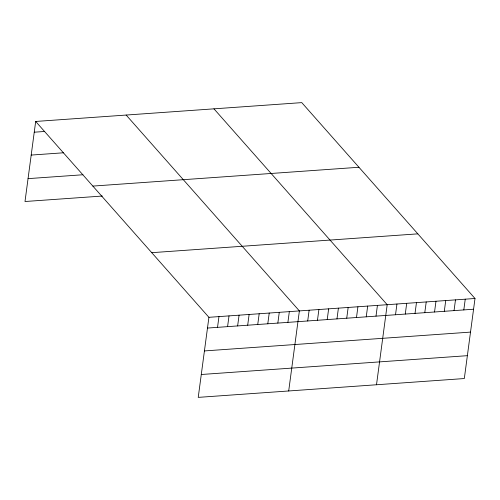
<?xml version="1.0" encoding="UTF-8"?>
<svg xmlns="http://www.w3.org/2000/svg" width="500" height="500" viewBox="0 0 500 500"><rect width="100%" height="100%" fill="white"/><g stroke="black" fill="none" stroke-linecap="round" stroke-linejoin="round"><path stroke-width="0.75" d="M35.681 121.456L208.912 317.312L198.231 397.375L464.319 378.544L475 298.488L301.769 102.625L35.681 121.456L25 201.513L102.325 196.044M217.531 327.35L218.962 316.6M227.581 326.637L229.013 315.894M237.631 325.925L239.069 315.181M247.688 325.213L249.119 314.469M257.738 324.506L259.175 313.756M267.787 323.794L269.225 313.044M277.844 323.081L279.275 312.337M287.894 322.369L289.331 311.625M288.7 390.969L299.381 310.912L126.15 115.05M307.706 320.969L309.137 310.225M317.462 320.281L318.894 309.531M327.219 319.587L328.65 308.844M336.975 318.9L338.406 308.15M346.731 318.206L348.162 307.462M356.488 317.519L357.919 306.769M366.244 316.825L367.675 306.081M376 316.137L377.431 305.387M376.506 384.756L387.188 304.7L213.962 108.837M395.513 314.756L396.95 304.012M405.269 314.069L406.706 303.319M415.025 313.375L416.463 302.631M424.781 312.688L426.219 301.938M434.538 311.994L435.975 301.25M444.294 311.306L445.731 300.556M454.05 310.613L455.487 299.869M463.812 309.925L465.244 299.175M34.25 132.2L44.3 131.488M31.194 155.075L63.675 152.775M28.05 178.637L82.95 174.756M92.85 186.088L358.938 167.262M151.744 252.681L417.837 233.856M208.912 317.312L475 298.488M207.475 328.062L473.569 309.231M204.425 350.931L470.513 332.106M201.281 374.5L467.369 355.675"/></g></svg>
